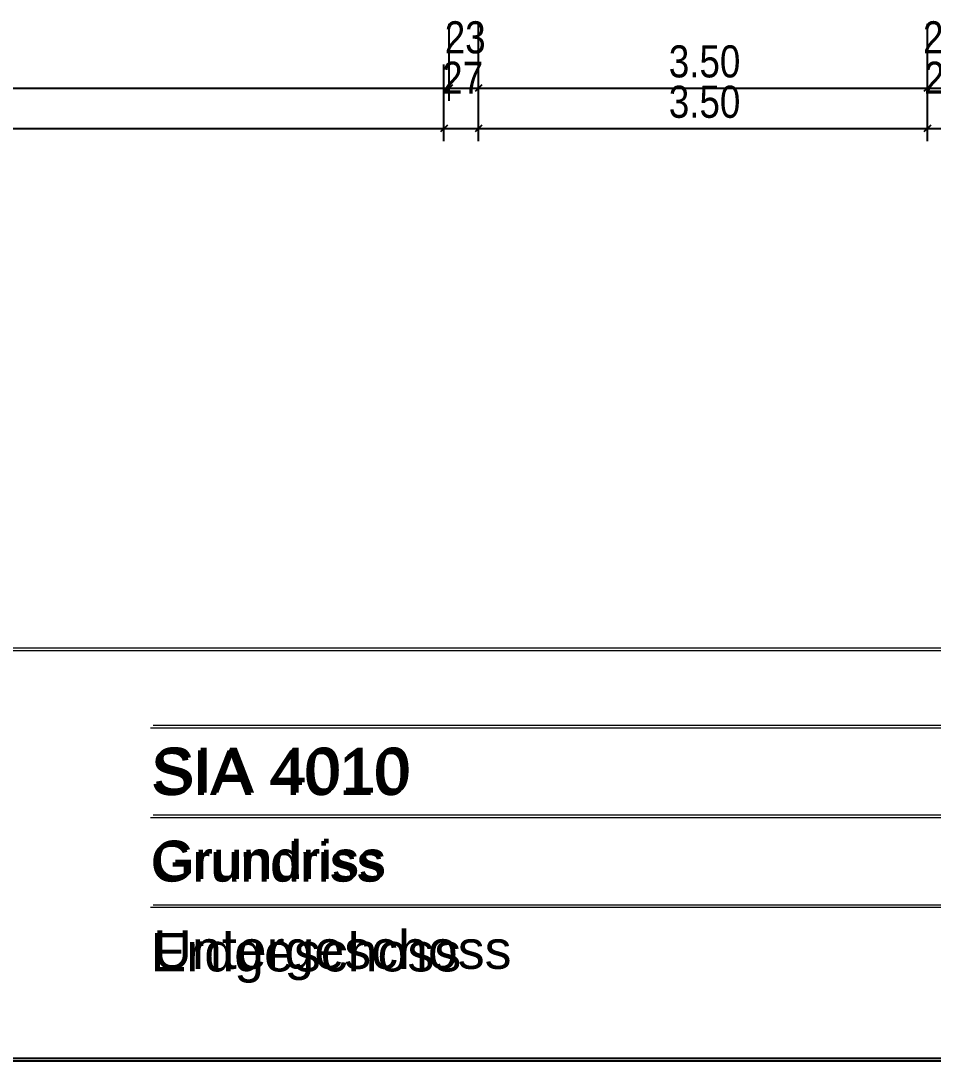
# Model space of a CAD drawing. Extents: x -996 to 41024, y -11542 to 18178.
# Drawn here: x 19693 to 26808, y -11542 to -3430 of the extents above; entities that cross this region are included whole.
import ezdxf
from ezdxf.enums import TextEntityAlignment as Align

# ---------------------------------------------------------------- set-up
doc = ezdxf.new("R2010")
doc.units = 0
doc.header["$LTSCALE"] = 50
doc.layers.get('0').update_dxf_attribs({"lineweight": 25})
for name, color, linetype, lineweight in [('2D-NovaObj-X_Planrahmen', 7, 'Continuous', 25), ('2D-NovaObj-X_Plk Linien', 7, 'Continuous', 13), ('3D-NovaObj-X_Planrahmen', 7, 'Continuous', 25), ('3D-NovaObj-X_Plk Linien', 7, 'Continuous', 13), ('X_Planrahmen', 7, 'Continuous', 25), ('X_Plk', 7, 'Continuous', 25), ('X_Plk Linien', 7, 'Continuous', 13), ('XREF-41001-A-G-EG$0$2D-NovaObj-X_Planrahmen', 7, 'Continuous', 25), ('XREF-41001-A-G-EG$0$2D-NovaObj-X_Plk Linien', 7, 'Continuous', 13), ('XREF-41001-A-G-EG$0$3D-NovaObj-X_Planrahmen', 7, 'Continuous', 25), ('XREF-41001-A-G-EG$0$3D-NovaObj-X_Plk Linien', 7, 'Continuous', 13), ('XREF-41001-A-G-EG$0$X_Planrahmen', 7, 'Continuous', 25), ('XREF-41001-A-G-EG$0$X_Plk', 7, 'Continuous', 25), ('XREF-41001-A-G-EG$0$X_Plk Linien', 7, 'Continuous', 13)]:
    doc.layers.add(name, color=color, linetype=linetype, lineweight=lineweight)
for name, color, linetype, lineweight, true_color in [('X_Mass', 7, 'Continuous', 25, 0x0080ff), ('X_Plk auto', 9, 'Continuous', 35, 0x808080), ('XREF-41001-A-G-EG$0$X_Mass', 7, 'Continuous', 25, 0x0080ff), ('XREF-41001-A-G-EG$0$X_Plk auto', 9, 'Continuous', 35, 0x808080)]:
    doc.layers.add(name, color=color, linetype=linetype, lineweight=lineweight, true_color=true_color)
doc.styles.add('Arial', font='arial.ttf')
doc.styles.get("Standard").update_dxf_attribs({"font": 'ARIALN.TTF'})
doc.styles.add('XREF-41001-A-G-EG$0$Arial', font='arial.ttf')
doc.styles.add('XREF-41001-A-G-EG$0$Standard', font='ARIALN.TTF')

# ---------------------------------------------------------------- blocks, each defined once
blk = doc.blocks.new('XREF-41001-A-G-EG$0$Polygon_A0AA6KVVLL', base_point=(-995.7, -11542.4))
at = {"layer": 'XREF-41001-A-G-EG$0$2D-NovaObj-X_Planrahmen', "color": 6, "ltscale": 0.25, "true_color": 0xff00ff}
blk.add_line((41004.3, -11542.4), (-995.7, -11542.4), dxfattribs=at)
at = {"layer": 'XREF-41001-A-G-EG$0$3D-NovaObj-X_Planrahmen', "color": 6, "ltscale": 0.25, "true_color": 0xff00ff}
blk.add_line((41004.3, -11542.4), (-995.7, -11542.4), dxfattribs=at)
blk = doc.blocks.new('XREF-41001-A-G-EG$0$Polygon_A0AA6KVWLL', base_point=(4.3, -8342.4))
at = {"layer": 'XREF-41001-A-G-EG$0$2D-NovaObj-X_Plk Linien', "color": 6, "ltscale": 0.13, "true_color": 0xff00ff}
blk.add_line((40004.3, -8342.4), (4.3, -8342.4), dxfattribs=at)
at = {"layer": 'XREF-41001-A-G-EG$0$3D-NovaObj-X_Plk Linien', "color": 6, "ltscale": 0.13, "true_color": 0xff00ff}
blk.add_line((40004.3, -8342.4), (4.3, -8342.4), dxfattribs=at)
blk = doc.blocks.new('XREF-41001-A-G-EG$0$Maß_A0AA6KVZLL', base_point=(3336, -4370))
at = {"color": 6, "ltscale": 0.25, "true_color": 0xff00ff}
for p, q in [((22992.6, -4370), (22992.6, -3770)), ((23262.6, -4370), (23262.6, -3770)), ((26762.6, -4370), (26762.6, -3770)), ((3362.6, -4270), (36362.6, -4270)), ((23019.1, -4243.5), (22966, -4296.5)), ((23289.1, -4243.5), (23236, -4296.5)), ((26789.1, -4243.5), (26736, -4296.5))]:
    blk.add_line(p, q, dxfattribs=at)
at = {"color": 6, "ltscale": 0.25, "true_color": 0xff00ff, "char_height": 250, "attachment_point": 1, "style": 'XREF-41001-A-G-EG$0$Standard'}
for s, insert in [('{\\fArial Narrow;27}', (22979, -3749.2)), ('{\\fArial Narrow;25}', (26738.3, -3749.2)), ('{\\fArial Narrow;3.50}', (24746.3, -3936.7))]:
    blk.add_mtext(s, dxfattribs=dict(at, insert=insert))
blk = doc.blocks.new('XREF-41001-A-G-EG')
at = {"layer": 'XREF-41001-A-G-EG$0$X_Plk Linien', "color": 6, "ltscale": 0.13, "true_color": 0xff00ff}
for p, q in [((20704.3, -8942.4), (28304.3, -8942.4)), ((20704.3, -9642.4), (28304.3, -9642.4)), ((20704.3, -10342.4), (28304.3, -10342.4))]:
    blk.add_line(p, q, dxfattribs=at)
at = {"layer": 'XREF-41001-A-G-EG$0$X_Mass', "color": 6, "ltscale": 0.25, "true_color": 0xff00ff}
blk.add_blockref('XREF-41001-A-G-EG$0$Maß_A0AA6KVZLL', (3336, -4370), dxfattribs=at)
at = {"layer": 'XREF-41001-A-G-EG$0$X_Planrahmen', "color": 6, "ltscale": 0.25, "true_color": 0xff00ff}
blk.add_blockref('XREF-41001-A-G-EG$0$Polygon_A0AA6KVVLL', (-995.7, -11542.4), dxfattribs=at)
at = {"layer": 'XREF-41001-A-G-EG$0$X_Plk Linien', "color": 6, "ltscale": 0.13, "true_color": 0xff00ff}
blk.add_blockref('XREF-41001-A-G-EG$0$Polygon_A0AA6KVWLL', (4.3, -8342.4), dxfattribs=at)
at = {"layer": 'XREF-41001-A-G-EG$0$X_Plk', "color": 6, "ltscale": 0.25, "true_color": 0xff00ff, "style": 'XREF-41001-A-G-EG$0$Arial'}
for s, p in [('Grundriss', (20704.3, -9992.4)), ('Erdgeschoss', (20704.3, -10692.4))]:
    blk.add_text(s, height=300, dxfattribs=at).set_placement(p, align=Align.MIDDLE_LEFT)
at = {"layer": 'XREF-41001-A-G-EG$0$X_Plk auto', "color": 6, "ltscale": 0.35, "true_color": 0xff00ff, "insert": (20704.3, -9117.4), "char_height": 350, "attachment_point": 1, "line_spacing_factor": 0.66, "style": 'XREF-41001-A-G-EG$0$Standard'}
blk.add_mtext('{\\fArial;SIA 4010}', dxfattribs=at)
blk = doc.blocks.new('Polygon_A0AA6KWSLL', base_point=(-975.7, -11522.4))
at = {"layer": '2D-NovaObj-X_Planrahmen', "ltscale": 0.25}
blk.add_line((41024.3, -11522.4), (-975.7, -11522.4), dxfattribs=at)
at = {"layer": '3D-NovaObj-X_Planrahmen', "ltscale": 0.25}
blk.add_line((41024.3, -11522.4), (-975.7, -11522.4), dxfattribs=at)
blk = doc.blocks.new('Polygon_A0AA6KWTLL', base_point=(24.3, -8322.4))
at = {"layer": '2D-NovaObj-X_Plk Linien', "ltscale": 0.13}
blk.add_line((40024.3, -8322.4), (24.3, -8322.4), dxfattribs=at)
at = {"layer": '3D-NovaObj-X_Plk Linien', "ltscale": 0.13}
blk.add_line((40024.3, -8322.4), (24.3, -8322.4), dxfattribs=at)
blk = doc.blocks.new('Maß_A0AA6KX3LL', base_point=(3276.5, -4055))
at = {"ltscale": 0.25}
for p, q in [((23032.6, -4055), (23032.6, -3455)), ((23262.6, -4055), (23262.6, -3455)), ((26762.6, -4055), (26762.6, -3455)), ((3276.5, -3955), (36448.6, -3955)), ((23059.1, -3928.5), (23006, -3981.5)), ((23289.1, -3928.5), (23236, -3981.5)), ((26789.1, -3928.5), (26736, -3981.5))]:
    blk.add_line(p, q, dxfattribs=at)
at = {"ltscale": 0.25, "char_height": 250, "attachment_point": 1}
for s, insert in [('{\\fArial Narrow;23}', (22999, -3434.2)), ('{\\fArial Narrow;23}', (26729, -3434.2)), ('{\\fArial Narrow;3.50}', (24746.3, -3621.7))]:
    blk.add_mtext(s, dxfattribs=dict(at, insert=insert))

msp = doc.modelspace()

# ---------------------------------------------------------------- linework, layer by layer
at = {"layer": 'X_Plk Linien', "ltscale": 0.13}
for p, q in [((20724.3, -8922.4), (28324.3, -8922.4)), ((20724.3, -9622.4), (28324.3, -9622.4)), ((20724.3, -10322.4), (28324.3, -10322.4))]:
    msp.add_line(p, q, dxfattribs=at)

# ---------------------------------------------------------------- block references
at = {"color": 6, "lineweight": 25, "ltscale": 0.25, "true_color": 0xff00ff}
msp.add_blockref('XREF-41001-A-G-EG', (0, 0, 3510), dxfattribs=at)
at = {"layer": 'X_Mass', "ltscale": 0.25}
msp.add_blockref('Maß_A0AA6KX3LL', (3276.5, -4055), dxfattribs=at)
at = {"layer": 'X_Planrahmen', "ltscale": 0.25}
msp.add_blockref('Polygon_A0AA6KWSLL', (-975.7, -11522.4), dxfattribs=at)
at = {"layer": 'X_Plk Linien', "ltscale": 0.13}
msp.add_blockref('Polygon_A0AA6KWTLL', (24.3, -8322.4), dxfattribs=at)

# ---------------------------------------------------------------- texts
at = {"layer": 'X_Plk', "ltscale": 0.25, "style": 'Arial'}
for s, p in [('Grundriss', (20724.3, -9972.4)), ('Untergeschoss', (20724.3, -10672.4))]:
    msp.add_text(s, height=300, dxfattribs=at).set_placement(p, align=Align.MIDDLE_LEFT)
at = {"layer": 'X_Plk auto', "ltscale": 0.35, "insert": (20724.3, -9097.4), "char_height": 350, "attachment_point": 1, "line_spacing_factor": 0.66}
msp.add_mtext('{\\fArial;SIA 4010}', dxfattribs=at)

doc.saveas('drawing.dxf')
